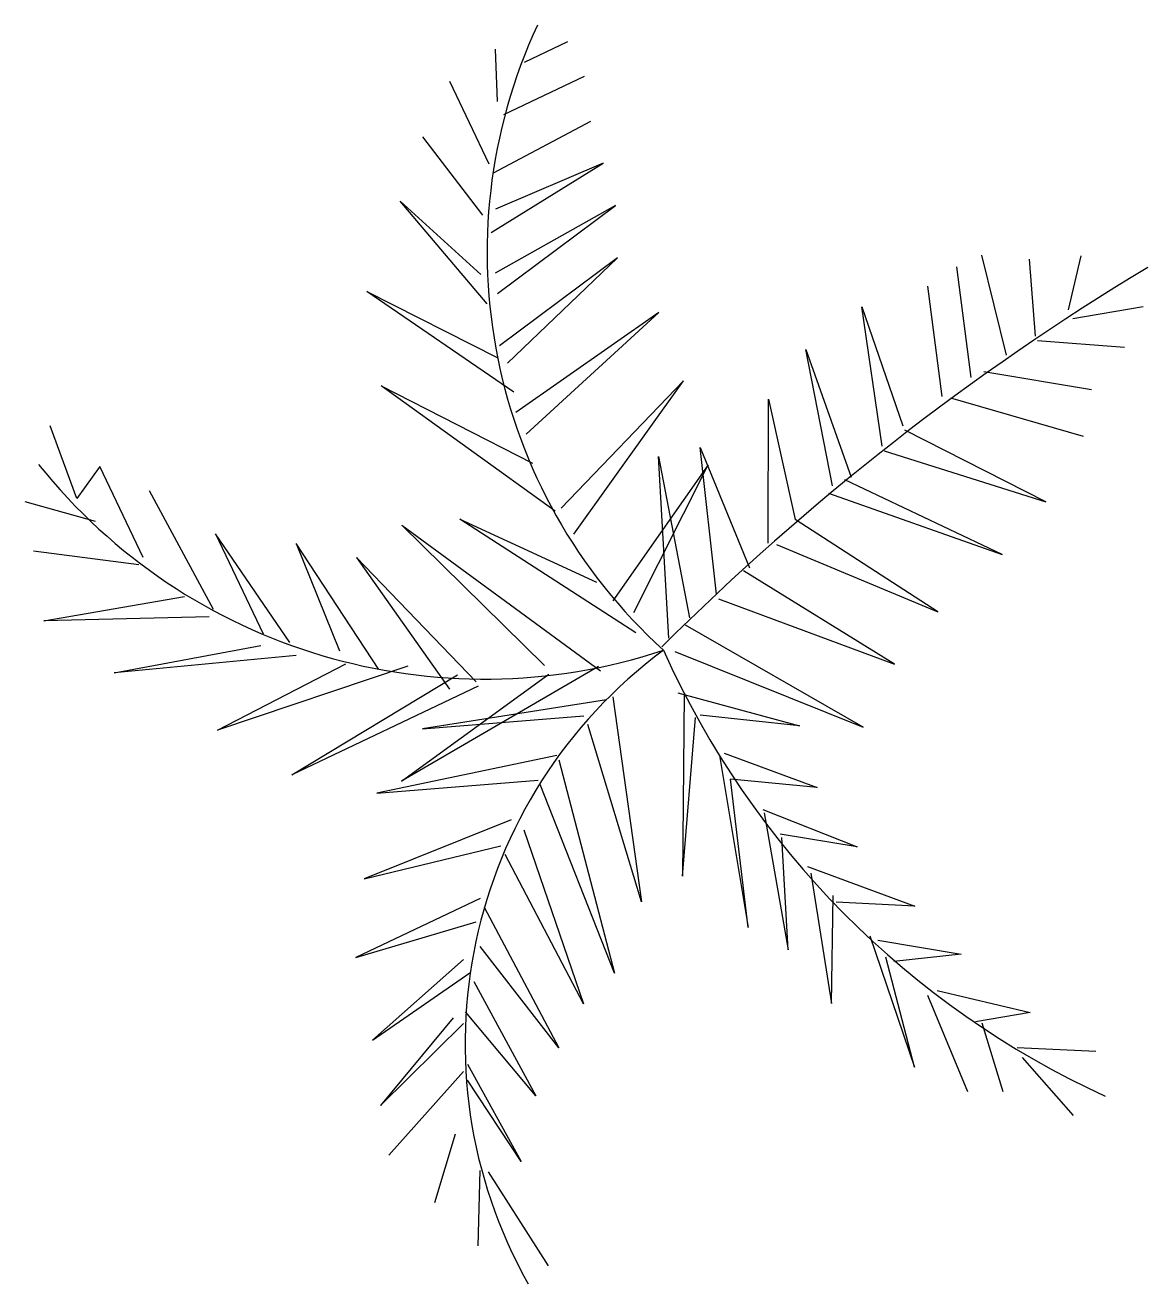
# Model space of a CAD drawing. Header units: millimetres. Extents: x 292.7 to 295.33, y 2581.99 to 2584.95.
import ezdxf

# ---------------------------------------------------------------- set-up
doc = ezdxf.new("R2010")
doc.units = ezdxf.units.MM
doc.header["$LTSCALE"] = 10
doc.layers.add('Vegetais', color=94, linetype='Continuous')

msp = doc.modelspace()

# ---------------------------------------------------------------- linework, layer by layer
at = {"layer": 'Vegetais'}
for p, q in [((293.8052, 2584.7712), (293.8004, 2584.8942)), ((293.8685, 2584.8639), (293.9707, 2584.9125)), ((293.7856, 2584.6242), (293.6933, 2584.8183)), ((293.8197, 2584.7406), (294.0095, 2584.8308)), ((293.7953, 2584.6038), (294.024, 2584.725)), ((293.7708, 2584.5045), (293.63, 2584.688)), ((293.7903, 2584.4637), (294.0531, 2584.6261)), ((294.0531, 2584.6261), (293.8, 2584.5184)), ((293.5763, 2584.5373), (293.7658, 2584.3644)), ((293.7804, 2584.2962), (293.5763, 2584.5373)), ((294.0821, 2584.5272), (293.7999, 2584.3681)), ((293.8047, 2584.3203), (294.0821, 2584.5272)), ((294.0869, 2584.4042), (293.8094, 2584.1973)), ((293.8289, 2584.1564), (294.0869, 2584.4042)), ((295.001, 2584.1749), (294.9429, 2584.4103)), ((295.0691, 2584.2198), (295.0547, 2584.4008)), ((295.147, 2584.2819), (295.1763, 2584.4085)), ((294.9183, 2584.1231), (294.8845, 2584.3825)), ((294.8501, 2584.0782), (294.8163, 2584.3376)), ((293.4983, 2584.325), (293.8046, 2584.1699)), ((293.8434, 2584.0882), (293.4983, 2584.325)), ((294.184, 2584.2751), (293.8482, 2584.0404)), ((293.8725, 2583.9893), (294.184, 2584.2751)), ((294.6607, 2584.2887), (294.7577, 2584.0092)), ((294.709, 2583.9611), (294.6607, 2584.2887)), ((295.1567, 2584.2614), (295.3221, 2584.2899)), ((294.5292, 2584.1887), (294.6359, 2583.8888)), ((294.5922, 2583.868), (294.5292, 2584.1887)), ((295.074, 2584.2096), (295.2782, 2584.194)), ((294.9475, 2584.137), (295.2003, 2584.0943)), ((293.5321, 2584.1031), (293.887, 2583.9211)), ((293.9404, 2583.8088), (293.5321, 2584.1031)), ((294.2422, 2584.1149), (293.955, 2583.8157)), ((293.9841, 2583.7544), (294.2422, 2584.1149)), ((294.4412, 2583.7337), (294.4416, 2584.0719)), ((294.4416, 2584.0719), (294.5045, 2583.7888)), ((294.8696, 2584.0749), (295.1808, 2583.9849)), ((292.8169, 2583.8384), (292.7539, 2584.0088)), ((295.0931, 2583.8305), (294.7625, 2583.999)), ((294.3195, 2583.6133), (294.281, 2583.9581)), ((294.281, 2583.9581), (294.3974, 2583.6753)), ((294.7138, 2583.9508), (295.0931, 2583.8305)), ((294.1837, 2583.9369), (294.2563, 2583.5582)), ((294.2076, 2583.51), (294.1837, 2583.9369)), ((292.8705, 2583.914), (292.8169, 2583.8384)), ((292.9724, 2583.6995), (292.8705, 2583.914)), ((294.3004, 2583.9172), (294.0763, 2583.5979)), ((294.125, 2583.5709), (294.3004, 2583.9172)), ((294.9908, 2583.7068), (294.6213, 2583.8819)), ((292.8606, 2583.7841), (292.6953, 2583.8308)), ((293.1377, 2583.5776), (292.9872, 2583.8567)), ((294.5824, 2583.8508), (294.9908, 2583.7068)), ((293.5804, 2583.7755), (294.047, 2583.4337)), ((293.9157, 2583.4464), (293.5804, 2583.7755)), ((293.7166, 2583.7901), (294.0375, 2583.642)), ((294.1298, 2583.5231), (293.7166, 2583.7901)), ((294.8399, 2583.5725), (294.5045, 2583.7888)), ((293.3175, 2583.5003), (293.1427, 2583.7553)), ((293.1427, 2583.7553), (293.2543, 2583.5204)), ((292.9627, 2583.6823), (292.7147, 2583.7147)), ((293.3324, 2583.7327), (293.4342, 2583.4806)), ((293.5266, 2583.4369), (293.3324, 2583.7327)), ((294.4607, 2583.7304), (294.8399, 2583.5725)), ((293.4734, 2583.6996), (293.6919, 2583.3902)), ((293.7552, 2583.4077), (293.4734, 2583.6996)), ((294.7376, 2583.4488), (294.3828, 2583.6684)), ((292.7388, 2583.5509), (293.0696, 2583.6079)), ((294.3244, 2583.603), (294.7376, 2583.4488)), ((293.1279, 2583.5605), (292.7388, 2583.5509)), ((294.6645, 2583.3014), (294.2465, 2583.541)), ((292.9041, 2583.4291), (293.2494, 2583.493)), ((294.2221, 2583.4793), (294.6645, 2583.3014)), ((293.3321, 2583.4697), (292.9041, 2583.4291)), ((293.1471, 2583.2941), (293.4488, 2583.45)), ((293.5947, 2583.4442), (293.1471, 2583.2941)), ((293.3221, 2583.1894), (293.7114, 2583.4245)), ((294.0421, 2583.4439), (293.5798, 2583.1742)), ((293.5798, 2583.1742), (293.9254, 2583.426)), ((293.76, 2583.3975), (293.3221, 2583.1894)), ((294.0615, 2583.3655), (293.6286, 2583.2975)), ((294.0761, 2583.3724), (294.1437, 2582.8911)), ((294.2288, 2583.3817), (294.5149, 2583.3044)), ((294.2438, 2583.3792), (294.2396, 2582.9507)), ((293.6286, 2583.2975), (294.008, 2583.3275)), ((294.5149, 2583.3044), (294.2814, 2583.3292)), ((294.1437, 2582.8911), (294.0177, 2583.3071)), ((294.2396, 2582.9507), (294.2701, 2583.3238)), ((294.3378, 2583.2397), (294.5561, 2583.1592)), ((293.9447, 2583.2348), (293.5214, 2583.1464)), ((293.9495, 2583.2246), (294.0803, 2582.7233)), ((294.3265, 2583.2343), (294.3939, 2582.8301)), ((294.5561, 2583.1592), (294.3528, 2583.1789)), ((294.3939, 2582.8301), (294.3528, 2583.1789)), ((293.5214, 2583.1464), (293.9008, 2583.1764)), ((294.0803, 2582.7233), (293.9057, 2583.1662)), ((294.4281, 2583.108), (294.6501, 2583.0197)), ((294.4318, 2583.1001), (294.488, 2582.7778)), ((293.8375, 2583.0837), (293.4921, 2582.9447)), ((293.8667, 2583.06), (294.0073, 2582.651)), ((294.6501, 2583.0197), (294.4694, 2583.0501)), ((294.488, 2582.7778), (294.4732, 2583.0422)), ((293.4921, 2582.9447), (293.8131, 2583.0221)), ((294.0073, 2582.651), (293.8228, 2583.0016)), ((294.5334, 2582.9739), (294.7856, 2582.8804)), ((294.5409, 2582.9581), (294.5895, 2582.6516)), ((293.7644, 2582.8987), (293.4724, 2582.76)), ((294.5895, 2582.6516), (294.5935, 2582.9055)), ((294.7856, 2582.8804), (294.6011, 2582.8897)), ((293.7741, 2582.8783), (293.9488, 2582.5481)), ((293.4724, 2582.76), (293.7546, 2582.844)), ((294.6801, 2582.8109), (294.7852, 2582.5022)), ((294.6989, 2582.8005), (294.8946, 2582.7675)), ((293.9488, 2582.5481), (293.7643, 2582.786)), ((294.8946, 2582.7675), (294.7365, 2582.7505)), ((293.7253, 2582.755), (293.5111, 2582.5656)), ((294.7852, 2582.5022), (294.7177, 2582.7609)), ((293.5111, 2582.5656), (293.7399, 2582.7243)), ((293.7496, 2582.7039), (293.8952, 2582.435)), ((294.8381, 2582.6824), (295.0564, 2582.6311)), ((294.8155, 2582.6717), (294.9094, 2582.4449)), ((293.7009, 2582.6181), (293.5304, 2582.412)), ((293.8952, 2582.435), (293.7301, 2582.632)), ((295.0564, 2582.6311), (294.9284, 2582.609)), ((293.5304, 2582.412), (293.7252, 2582.6046)), ((294.9434, 2582.6065), (294.9922, 2582.4455)), ((295.0262, 2582.5488), (295.2107, 2582.5396)), ((293.7348, 2582.5091), (293.861, 2582.281)), ((295.0375, 2582.5251), (295.1578, 2582.3884)), ((293.7251, 2582.4919), (293.5498, 2582.2959)), ((293.861, 2582.281), (293.7348, 2582.4715)), ((293.7055, 2582.3449), (293.6567, 2582.1839)), ((293.7637, 2582.2599), (293.7587, 2582.0822)), ((293.7832, 2582.2566), (293.924, 2582.0355))]:
    msp.add_line(p, q, dxfattribs=at)
for centre, radius, start, end in [((295.0437, 2584.4172), 1.2629, 155.0165, 227.7745), ((298.4351, 2579.2312), 6.0123, 121.0615, 134.89983), ((293.7744, 2584.754), 1.3398, 218.5723, 288.2953), ((294.8783, 2582.5578), 1.1493, 126.48, 209.4211), ((296.1086, 2584.3393), 2.0969, 204.1329, 245.3242)]:
    msp.add_arc(centre, radius, start, end, dxfattribs=at)

doc.saveas('drawing.dxf')
